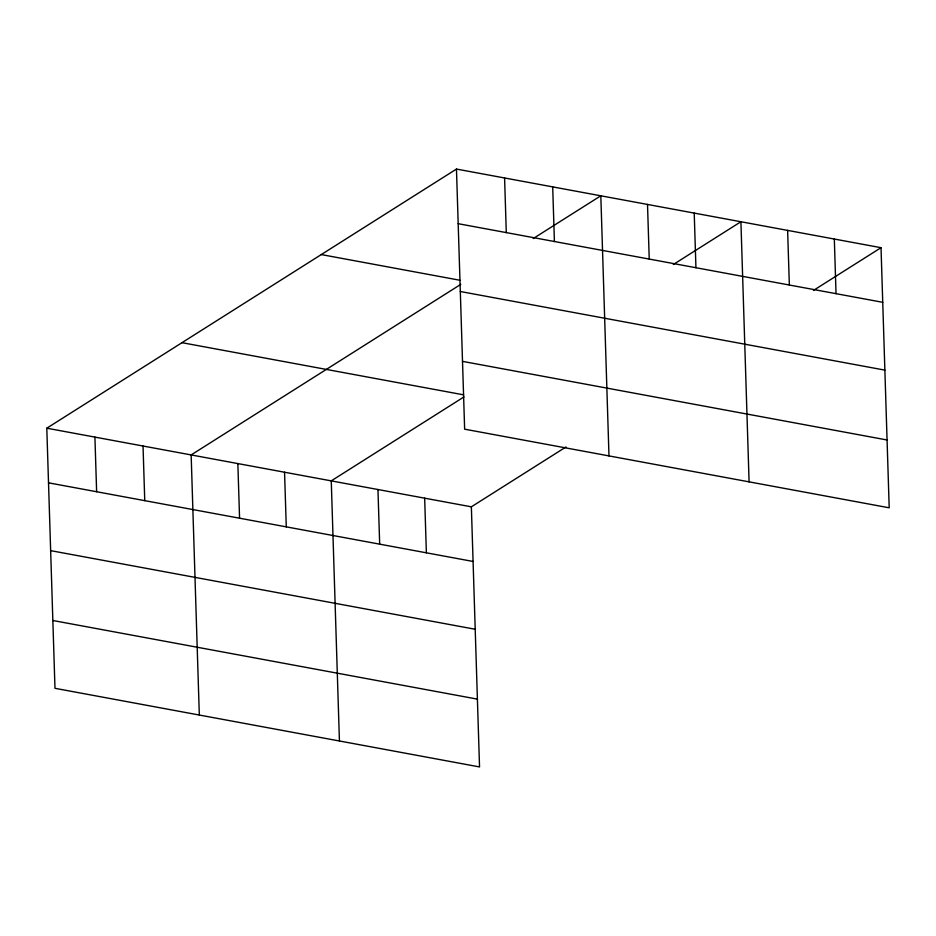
<?xml version="1.0" encoding="UTF-8"?>
<svg xmlns="http://www.w3.org/2000/svg" width="936" height="936" viewBox="0 0 936 936"><rect width="100%" height="100%" fill="white"/><g stroke="black" fill="none" stroke-linecap="round" stroke-linejoin="round"><path stroke-width="1.4" d="M565.999 446.963L471.358 506.821L479.536 766.935L54.978 688.311L46.8 428.197L456.464 169.065L881.022 247.689L889.2 507.803L464.642 429.179L456.464 169.065M460.781 284.368L191.155 454.931L199.321 715.045M533.216 238.551L600.818 195.788L608.985 455.914M463.987 396.911L331.262 480.87L339.429 740.996M673.323 264.502L740.914 221.738L749.092 481.865M813.431 290.441L881.022 247.689M458.184 223.692L882.742 302.316M321.27 254.569L459.962 280.262M460.313 291.505L884.871 370.13M462.513 361.366L887.071 439.99M181.994 342.681L463.612 394.84M46.8 428.197L471.358 506.821M48.52 482.824L473.078 561.46M50.649 550.637L475.207 629.261M52.849 620.498L477.407 699.133M834.327 239.043L836.035 293.67M787.621 230.385L789.34 285.024M694.22 213.092L695.939 267.731M647.513 204.446L649.233 259.073M552.696 186.884L554.416 241.511M504.586 177.969L506.294 232.608M424.663 498.174L426.371 552.802M377.957 489.528L379.677 544.155M284.556 472.224L286.276 526.863M237.849 463.577L239.569 518.216M143.032 446.016L144.752 500.655M94.922 437.1L96.63 491.739"/></g></svg>
